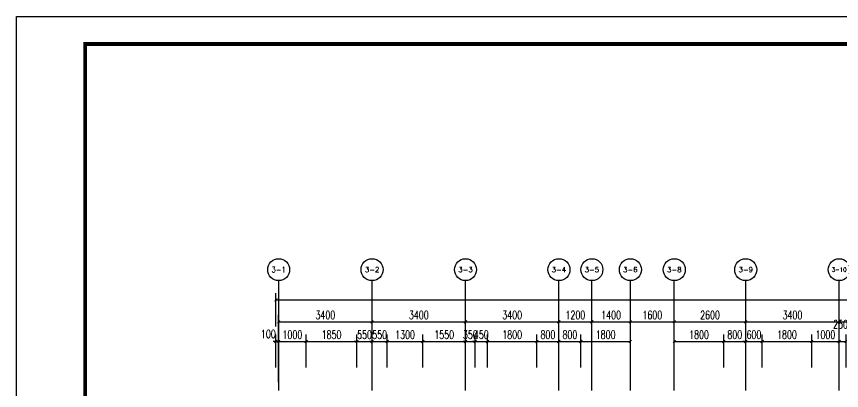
# Model space of a CAD drawing. Extents: x -59851 to 653804, y -249523 to 437614.
# Drawn here: x -53656 to -23629, y 221959 to 235577 of the extents above; entities that cross this region are included whole.
import ezdxf
from ezdxf.enums import TextEntityAlignment as Align

# ---------------------------------------------------------------- set-up
doc = ezdxf.new("R2010")
doc.units = 0
doc.header["$LTSCALE"] = 1000
doc.header["$MEASUREMENT"] = 0
for name, color, linetype in [('A-第三道尺寸线', 105, 'Continuous'), ('AXIS', 3, 'Continuous'), ('AXIS_TEXT', 7, 'Continuous'), ('LABEL_FIXBOX_PM', 7, 'Continuous'), ('LABEL_TXT_PM', 1, 'Continuous')]:
    doc.layers.add(name, color=color, linetype=linetype)
doc.styles.add('_TCH_AXIS', font='COMPLEX', dxfattribs={"bigfont": 'GBCBIG'})
doc.styles.add('_TCH_DIM_T3', font='SIMPLEX.shx', dxfattribs={"width": 0.705882, "bigfont": 'GBCBIG.shx'})
doc.styles.add('COMPLEX', font='COMPLEX')
doc.styles.add('LABEL_TXT_PM', font='pm_njadri_romans1.shx', dxfattribs={"width": 0.7, "bigfont": 'pm_njadri_hztxt.shx'})
doc.dimstyles.new('_TCH_ARCH&&100', dxfattribs={"dimtxt": 297.5, "dimasz": 100, "dimexe": 250, "dimexo": 300, "dimgap": 100, "dimtad": 1, "dimdec": 0, "dimzin": 0, "dimdsep": 46, "dimtxsty": '_TCH_DIM_T3', "dimblk": 'ARCHTICK', "dimcen": 0.09, "dimclrt": 7, "dimazin": 2, "dimtfac": 1, "dimtdec": 0, "dimtix": 1, "dimtmove": 2, "dimatfit": 3, "dimfxl": 0, "dimtolj": 1, "dimtzin": 0, "dimarcsym": 0})

# ---------------------------------------------------------------- blocks, each defined once
blk = doc.blocks.new('PMSheet_A1_20150113_5-3892016032414355901')
at = {"layer": 'LABEL_FIXBOX_PM'}
blk.add_lwpolyline([(0, 594), (841, 594), (841, 0), (0, 0)], close=True, dxfattribs=at)
at = {"layer": 'LABEL_FIXBOX_PM', "const_width": 1.4}
blk.add_lwpolyline([(831, 584), (25, 584), (25, 10), (831, 10)], close=True, dxfattribs=at)
at = {"layer": 'LABEL_TXT_PM', "style": 'LABEL_TXT_PM'}
for tag, height, width, p in [('修改图应说明理由', 4.5, 0.7, (788.35, 468.8)), ('出图章签名', 4.5, 0.7, (759.46, 338.09)), ('建设单位_U01', 4.5, 0.7, (800.9, 212.14)), ('建设单位', 4.5, 0.7, (800.9, 210.2)), ('建设单位_D01', 4.5, 0.7, (800.9, 207.4)), ('项目名称_U01', 4.5, 0.7, (800.9, 200.42)), ('项目名称', 4.5, 0.7, (800.9, 198.19)), ('项目名称_D01', 4.5, 0.7, (800.9, 195.3)), ('设计编号', 4.5, 0.6, (780.76, 187.9)), ('分项号', 4.5, 0.6, (820.26, 188)), ('项目经理签名', 4.5, 0.7, (810.18, 172.26)), ('项目经理', 4.5, 0.7, (780.26, 172)), ('审定', 4.5, 0.7, (780.26, 163.9)), ('审定签名', 4.5, 0.7, (810.18, 164.16)), ('审核', 4.5, 0.7, (780.26, 156)), ('审核签名', 4.5, 0.7, (810.18, 156.26)), ('项目负责签名', 4.5, 0.7, (810.18, 148.26)), ('项目负责', 4.5, 0.7, (780.26, 148)), ('专业负责', 4.5, 0.7, (780.26, 140)), ('专业负责签名', 4.5, 0.7, (810.18, 140.26)), ('校对', 4.5, 0.7, (780.26, 131.9)), ('校对签名', 4.5, 0.7, (810.18, 132.16)), ('设计签名', 4.5, 0.7, (810.18, 124.26)), ('设计', 4.5, 0.7, (780.26, 124)), ('绘制', 4.5, 0.7, (780.26, 115.9)), ('绘制签名', 4.5, 0.7, (810.18, 116.16)), ('方案_01', 4.5, 0.7, (780.26, 95.9)), ('方案_01签名', 4.5, 0.7, (810.18, 96.16)), ('方案_02签名', 4.5, 0.7, (810.18, 88.16)), ('方案_02', 4.5, 0.7, (780.26, 87.9)), ('方案_03', 4.5, 0.7, (780.29, 79.9)), ('方案_03签名', 4.5, 0.7, (810.2, 80.16)), ('方案_04', 4.5, 0.7, (780.26, 71.9)), ('方案_04签名', 4.5, 0.7, (810.18, 72.16)), ('图名_U02', 4.5, 0.7, (790.5, 60.2)), ('图名_U01', 4.5, 0.7, (790.5, 54.2)), ('图名', 4.5, 0.7, (790.5, 47.96)), ('图名_D01', 4.5, 0.7, (790.5, 42.4)), ('图名_D02', 4.5, 0.7, (790.5, 37)), ('图号', 3.5, 0.7, (760.97, 20.95)), ('图档号', 3.5, 0.7, (781.1, 20.95)), ('日期', 3.5, 0.7, (801.07, 20.95)), ('版本号', 3.5, 0.7, (820.27, 20.95))]:
    blk.add_attdef(tag, text='', height=height, dxfattribs=dict(at, width=width)).set_placement(p, align=Align.CENTER)
blk = doc.blocks.new('_ArchTick')
at = {"color": 0, "linetype": 'ByBlock', "const_width": 0.4}
blk.add_lwpolyline([(-0.5, -0.5), (0.5, 0.5)], dxfattribs=at)
blk = doc.blocks.new('*D3315')
at = {"layer": 'AXIS', "color": 0, "lineweight": -2, "transparency": 16777216}
for p, q in [((-44114, 222259), (-44114, 224709)), ((-40714, 222259), (-40714, 224709)), ((-44114, 224459), (-40714, 224459))]:
    blk.add_line(p, q, dxfattribs=at)
at = {"layer": 'Defpoints', "color": 0, "transparency": 16777216}
for p in [(-40714, 224459), (-44114, 221959), (-40714, 221959)]:
    blk.add_point(p, dxfattribs=at)
at = {"layer": 'AXIS', "color": 0, "lineweight": -2, "transparency": 16777216, "xscale": 100, "yscale": 100, "zscale": 100, "rotation": 180}
blk.add_blockref('_ArchTick', (-44114, 224459), dxfattribs=at)
at = {"layer": 'AXIS', "color": 0, "lineweight": -2, "transparency": 16777216, "xscale": 100, "yscale": 100, "zscale": 100}
blk.add_blockref('_ArchTick', (-40714, 224459), dxfattribs=at)
at = {"layer": 'AXIS', "color": 7, "transparency": 16777216, "insert": (-42414, 224708), "char_height": 297.5, "attachment_point": 5, "style": '_TCH_DIM_T3'}
blk.add_mtext('\\A1;3400', dxfattribs=at)
blk = doc.blocks.new('*D3316')
at = {"layer": 'AXIS', "color": 0, "lineweight": -2, "transparency": 16777216}
for p, q in [((-40714, 222259), (-40714, 224709)), ((-37314, 222259), (-37314, 224709)), ((-40714, 224459), (-37314, 224459))]:
    blk.add_line(p, q, dxfattribs=at)
at = {"layer": 'Defpoints', "color": 0, "transparency": 16777216}
for p in [(-37314, 224459), (-40714, 221959), (-37314, 221959)]:
    blk.add_point(p, dxfattribs=at)
at = {"layer": 'AXIS', "color": 0, "lineweight": -2, "transparency": 16777216, "xscale": 100, "yscale": 100, "zscale": 100, "rotation": 180}
blk.add_blockref('_ArchTick', (-40714, 224459), dxfattribs=at)
at = {"layer": 'AXIS', "color": 0, "lineweight": -2, "transparency": 16777216, "xscale": 100, "yscale": 100, "zscale": 100}
blk.add_blockref('_ArchTick', (-37314, 224459), dxfattribs=at)
at = {"layer": 'AXIS', "color": 7, "transparency": 16777216, "insert": (-39014, 224708), "char_height": 297.5, "attachment_point": 5, "style": '_TCH_DIM_T3'}
blk.add_mtext('\\A1;3400', dxfattribs=at)
blk = doc.blocks.new('*D3317')
at = {"layer": 'AXIS', "color": 0, "lineweight": -2, "transparency": 16777216}
for p, q in [((-37314, 222259), (-37314, 224709)), ((-33914, 222259), (-33914, 224709)), ((-37314, 224459), (-33914, 224459))]:
    blk.add_line(p, q, dxfattribs=at)
at = {"layer": 'Defpoints', "color": 0, "transparency": 16777216}
for p in [(-33914, 224459), (-37314, 221959), (-33914, 221959)]:
    blk.add_point(p, dxfattribs=at)
at = {"layer": 'AXIS', "color": 0, "lineweight": -2, "transparency": 16777216, "xscale": 100, "yscale": 100, "zscale": 100, "rotation": 180}
blk.add_blockref('_ArchTick', (-37314, 224459), dxfattribs=at)
at = {"layer": 'AXIS', "color": 0, "lineweight": -2, "transparency": 16777216, "xscale": 100, "yscale": 100, "zscale": 100}
blk.add_blockref('_ArchTick', (-33914, 224459), dxfattribs=at)
at = {"layer": 'AXIS', "color": 7, "transparency": 16777216, "insert": (-35614, 224708), "char_height": 297.5, "attachment_point": 5, "style": '_TCH_DIM_T3'}
blk.add_mtext('\\A1;3400', dxfattribs=at)
blk = doc.blocks.new('*D3318')
at = {"layer": 'AXIS', "color": 0, "lineweight": -2, "transparency": 16777216}
for p, q in [((-33914, 222259), (-33914, 224709)), ((-32714, 222259), (-32714, 224709)), ((-33914, 224459), (-32714, 224459))]:
    blk.add_line(p, q, dxfattribs=at)
at = {"layer": 'Defpoints', "color": 0, "transparency": 16777216}
for p in [(-32714, 224459), (-33914, 221959), (-32714, 221959)]:
    blk.add_point(p, dxfattribs=at)
at = {"layer": 'AXIS', "color": 0, "lineweight": -2, "transparency": 16777216, "xscale": 100, "yscale": 100, "zscale": 100, "rotation": 180}
blk.add_blockref('_ArchTick', (-33914, 224459), dxfattribs=at)
at = {"layer": 'AXIS', "color": 0, "lineweight": -2, "transparency": 16777216, "xscale": 100, "yscale": 100, "zscale": 100}
blk.add_blockref('_ArchTick', (-32714, 224459), dxfattribs=at)
at = {"layer": 'AXIS', "color": 7, "transparency": 16777216, "insert": (-33314, 224708), "char_height": 297.5, "attachment_point": 5, "style": '_TCH_DIM_T3'}
blk.add_mtext('\\A1;1200', dxfattribs=at)
blk = doc.blocks.new('*D3319')
at = {"layer": 'AXIS', "color": 0, "lineweight": -2, "transparency": 16777216}
for p, q in [((-32714, 222259), (-32714, 224709)), ((-31314, 222259), (-31314, 224709)), ((-32714, 224459), (-31314, 224459))]:
    blk.add_line(p, q, dxfattribs=at)
at = {"layer": 'Defpoints', "color": 0, "transparency": 16777216}
for p in [(-31314, 224459), (-32714, 221959), (-31314, 221959)]:
    blk.add_point(p, dxfattribs=at)
at = {"layer": 'AXIS', "color": 0, "lineweight": -2, "transparency": 16777216, "xscale": 100, "yscale": 100, "zscale": 100, "rotation": 180}
blk.add_blockref('_ArchTick', (-32714, 224459), dxfattribs=at)
at = {"layer": 'AXIS', "color": 0, "lineweight": -2, "transparency": 16777216, "xscale": 100, "yscale": 100, "zscale": 100}
blk.add_blockref('_ArchTick', (-31314, 224459), dxfattribs=at)
at = {"layer": 'AXIS', "color": 7, "transparency": 16777216, "insert": (-32014, 224708), "char_height": 297.5, "attachment_point": 5, "style": '_TCH_DIM_T3'}
blk.add_mtext('\\A1;1400', dxfattribs=at)
blk = doc.blocks.new('*D3320')
at = {"layer": 'AXIS', "color": 0, "lineweight": -2, "transparency": 16777216}
for p, q in [((-31314, 222259), (-31314, 224709)), ((-29714, 222259), (-29714, 224709)), ((-31314, 224459), (-29714, 224459))]:
    blk.add_line(p, q, dxfattribs=at)
at = {"layer": 'Defpoints', "color": 0, "transparency": 16777216}
for p in [(-29714, 224459), (-31314, 221959), (-29714, 221959)]:
    blk.add_point(p, dxfattribs=at)
at = {"layer": 'AXIS', "color": 0, "lineweight": -2, "transparency": 16777216, "xscale": 100, "yscale": 100, "zscale": 100, "rotation": 180}
blk.add_blockref('_ArchTick', (-31314, 224459), dxfattribs=at)
at = {"layer": 'AXIS', "color": 0, "lineweight": -2, "transparency": 16777216, "xscale": 100, "yscale": 100, "zscale": 100}
blk.add_blockref('_ArchTick', (-29714, 224459), dxfattribs=at)
at = {"layer": 'AXIS', "color": 7, "transparency": 16777216, "insert": (-30514, 224708), "char_height": 297.5, "attachment_point": 5, "style": '_TCH_DIM_T3'}
blk.add_mtext('\\A1;1600', dxfattribs=at)
blk = doc.blocks.new('*D3321')
at = {"layer": 'AXIS', "color": 0, "lineweight": -2, "transparency": 16777216}
for p, q in [((-29714, 222259), (-29714, 224709)), ((-27114, 222259), (-27114, 224709)), ((-29714, 224459), (-27114, 224459))]:
    blk.add_line(p, q, dxfattribs=at)
at = {"layer": 'Defpoints', "color": 0, "transparency": 16777216}
for p in [(-27114, 224459), (-29714, 221959), (-27114, 221959)]:
    blk.add_point(p, dxfattribs=at)
at = {"layer": 'AXIS', "color": 0, "lineweight": -2, "transparency": 16777216, "xscale": 100, "yscale": 100, "zscale": 100, "rotation": 180}
blk.add_blockref('_ArchTick', (-29714, 224459), dxfattribs=at)
at = {"layer": 'AXIS', "color": 0, "lineweight": -2, "transparency": 16777216, "xscale": 100, "yscale": 100, "zscale": 100}
blk.add_blockref('_ArchTick', (-27114, 224459), dxfattribs=at)
at = {"layer": 'AXIS', "color": 7, "transparency": 16777216, "insert": (-28414, 224708), "char_height": 297.5, "attachment_point": 5, "style": '_TCH_DIM_T3'}
blk.add_mtext('\\A1;2600', dxfattribs=at)
blk = doc.blocks.new('*D3322')
at = {"layer": 'AXIS', "color": 0, "lineweight": -2, "transparency": 16777216}
for p, q in [((-27114, 222259), (-27114, 224709)), ((-23714, 222259), (-23714, 224709)), ((-27114, 224459), (-23714, 224459))]:
    blk.add_line(p, q, dxfattribs=at)
at = {"layer": 'Defpoints', "color": 0, "transparency": 16777216}
for p in [(-23714, 224459), (-27114, 221959), (-23714, 221959)]:
    blk.add_point(p, dxfattribs=at)
at = {"layer": 'AXIS', "color": 0, "lineweight": -2, "transparency": 16777216, "xscale": 100, "yscale": 100, "zscale": 100, "rotation": 180}
blk.add_blockref('_ArchTick', (-27114, 224459), dxfattribs=at)
at = {"layer": 'AXIS', "color": 0, "lineweight": -2, "transparency": 16777216, "xscale": 100, "yscale": 100, "zscale": 100}
blk.add_blockref('_ArchTick', (-23714, 224459), dxfattribs=at)
at = {"layer": 'AXIS', "color": 7, "transparency": 16777216, "insert": (-25414, 224708), "char_height": 297.5, "attachment_point": 5, "style": '_TCH_DIM_T3'}
blk.add_mtext('\\A1;3400', dxfattribs=at)
blk = doc.blocks.new('*D3323')
at = {"layer": 'AXIS', "color": 0, "lineweight": -2, "transparency": 16777216}
for p, q in [((-23714, 222259), (-23714, 224709)), ((-22014, 222259), (-22014, 224709)), ((-23714, 224459), (-22014, 224459))]:
    blk.add_line(p, q, dxfattribs=at)
at = {"layer": 'Defpoints', "color": 0, "transparency": 16777216}
for p in [(-22014, 224459), (-23714, 221959), (-22014, 221959)]:
    blk.add_point(p, dxfattribs=at)
at = {"layer": 'AXIS', "color": 0, "lineweight": -2, "transparency": 16777216, "xscale": 100, "yscale": 100, "zscale": 100, "rotation": 180}
blk.add_blockref('_ArchTick', (-23714, 224459), dxfattribs=at)
at = {"layer": 'AXIS', "color": 0, "lineweight": -2, "transparency": 16777216, "xscale": 100, "yscale": 100, "zscale": 100}
blk.add_blockref('_ArchTick', (-22014, 224459), dxfattribs=at)
at = {"layer": 'AXIS', "color": 7, "transparency": 16777216, "insert": (-22864, 224708), "char_height": 297.5, "attachment_point": 5, "style": '_TCH_DIM_T3'}
blk.add_mtext('\\A1;1700', dxfattribs=at)
blk = doc.blocks.new('*D3336')
at = {"layer": 'AXIS', "color": 0, "lineweight": -2, "transparency": 16777216}
for p, q in [((-44214, 224293), (-44214, 225509)), ((14486, 224293), (14486, 225509)), ((-44214, 225259), (14486, 225259))]:
    blk.add_line(p, q, dxfattribs=at)
at = {"layer": 'Defpoints', "color": 0, "transparency": 16777216}
for p in [(14486, 225259), (-44214, 223993), (14486, 223993)]:
    blk.add_point(p, dxfattribs=at)
at = {"layer": 'AXIS', "color": 0, "lineweight": -2, "transparency": 16777216, "xscale": 100, "yscale": 100, "zscale": 100, "rotation": 180}
blk.add_blockref('_ArchTick', (-44214, 225259), dxfattribs=at)
at = {"layer": 'AXIS', "color": 0, "lineweight": -2, "transparency": 16777216, "xscale": 100, "yscale": 100, "zscale": 100}
blk.add_blockref('_ArchTick', (14486, 225259), dxfattribs=at)
at = {"layer": 'AXIS', "color": 7, "transparency": 16777216, "insert": (-14864, 225508), "char_height": 297.5, "attachment_point": 5, "style": '_TCH_DIM_T3'}
blk.add_mtext('\\A1;58700', dxfattribs=at)
blk = doc.blocks.new('_AXISO')
blk.add_circle((0, 0), 0.5)
at = {"layer": 'AXIS_TEXT', "style": 'COMPLEX', "width": 1.041667}
blk.add_attdef('A', text='', height=0.56, dxfattribs=at).set_placement((-0.25, -0.28), (0.25, -0.28), align=Align.FIT)
blk = doc.blocks.new('*D3411')
at = {"layer": 'A-第三道尺寸线', "color": 0, "lineweight": -2, "transparency": 16777216}
for p, q in [((-44214, 223743), (-44314, 223743)), ((-44214, 222794), (-44214, 223993)), ((-44214, 223743), (-44114, 223743)), ((-44114, 222794), (-44114, 223993)), ((-44114, 223743), (-44014, 223743))]:
    blk.add_line(p, q, dxfattribs=at)
at = {"layer": 'Defpoints', "color": 0, "transparency": 16777216}
for p in [(-44114, 223743), (-44214, 222494), (-44114, 222494)]:
    blk.add_point(p, dxfattribs=at)
at = {"layer": 'A-第三道尺寸线', "color": 0, "lineweight": -2, "transparency": 16777216, "xscale": 100, "yscale": 100, "zscale": 100}
blk.add_blockref('_ArchTick', (-44214, 223743), dxfattribs=at)
at = {"layer": 'A-第三道尺寸线', "color": 0, "lineweight": -2, "transparency": 16777216, "xscale": 100, "yscale": 100, "zscale": 100, "rotation": 180}
blk.add_blockref('_ArchTick', (-44114, 223743), dxfattribs=at)
at = {"layer": 'A-第三道尺寸线', "color": 7, "transparency": 16777216, "insert": (-44489, 224018), "char_height": 297.5, "attachment_point": 5, "style": '_TCH_DIM_T3'}
blk.add_mtext('\\A1;100', dxfattribs=at)
blk = doc.blocks.new('*D3412')
at = {"layer": 'A-第三道尺寸线', "color": 0, "lineweight": -2, "transparency": 16777216}
for p, q in [((-44114, 222794), (-44114, 223993)), ((-44114, 223743), (-43114, 223743)), ((-43114, 222794), (-43114, 223993))]:
    blk.add_line(p, q, dxfattribs=at)
at = {"layer": 'Defpoints', "color": 0, "transparency": 16777216}
for p in [(-43114, 223743), (-44114, 222494), (-43114, 222494)]:
    blk.add_point(p, dxfattribs=at)
at = {"layer": 'A-第三道尺寸线', "color": 0, "lineweight": -2, "transparency": 16777216, "xscale": 100, "yscale": 100, "zscale": 100, "rotation": 180}
blk.add_blockref('_ArchTick', (-44114, 223743), dxfattribs=at)
at = {"layer": 'A-第三道尺寸线', "color": 0, "lineweight": -2, "transparency": 16777216, "xscale": 100, "yscale": 100, "zscale": 100}
blk.add_blockref('_ArchTick', (-43114, 223743), dxfattribs=at)
at = {"layer": 'A-第三道尺寸线', "color": 7, "transparency": 16777216, "insert": (-43614, 223992), "char_height": 297.5, "attachment_point": 5, "style": '_TCH_DIM_T3'}
blk.add_mtext('\\A1;1000', dxfattribs=at)
blk = doc.blocks.new('*D3413')
at = {"layer": 'A-第三道尺寸线', "color": 0, "lineweight": -2, "transparency": 16777216}
for p, q in [((-43114, 222794), (-43114, 223993)), ((-43114, 223743), (-41264, 223743)), ((-41264, 222794), (-41264, 223993))]:
    blk.add_line(p, q, dxfattribs=at)
at = {"layer": 'Defpoints', "color": 0, "transparency": 16777216}
for p in [(-41264, 223743), (-43114, 222494), (-41264, 222494)]:
    blk.add_point(p, dxfattribs=at)
at = {"layer": 'A-第三道尺寸线', "color": 0, "lineweight": -2, "transparency": 16777216, "xscale": 100, "yscale": 100, "zscale": 100, "rotation": 180}
blk.add_blockref('_ArchTick', (-43114, 223743), dxfattribs=at)
at = {"layer": 'A-第三道尺寸线', "color": 0, "lineweight": -2, "transparency": 16777216, "xscale": 100, "yscale": 100, "zscale": 100}
blk.add_blockref('_ArchTick', (-41264, 223743), dxfattribs=at)
at = {"layer": 'A-第三道尺寸线', "color": 7, "transparency": 16777216, "insert": (-42189, 223992), "char_height": 297.5, "attachment_point": 5, "style": '_TCH_DIM_T3'}
blk.add_mtext('\\A1;1850', dxfattribs=at)
blk = doc.blocks.new('*D3414')
at = {"layer": 'A-第三道尺寸线', "color": 0, "lineweight": -2, "transparency": 16777216}
for p, q in [((-41264, 223743), (-41364, 223743)), ((-41264, 222794), (-41264, 223993)), ((-41264, 223743), (-40714, 223743)), ((-40714, 222794), (-40714, 223993)), ((-40714, 223743), (-40614, 223743))]:
    blk.add_line(p, q, dxfattribs=at)
at = {"layer": 'Defpoints', "color": 0, "transparency": 16777216}
for p in [(-40714, 223743), (-41264, 222494), (-40714, 222494)]:
    blk.add_point(p, dxfattribs=at)
at = {"layer": 'A-第三道尺寸线', "color": 0, "lineweight": -2, "transparency": 16777216, "xscale": 100, "yscale": 100, "zscale": 100}
blk.add_blockref('_ArchTick', (-41264, 223743), dxfattribs=at)
at = {"layer": 'A-第三道尺寸线', "color": 0, "lineweight": -2, "transparency": 16777216, "xscale": 100, "yscale": 100, "zscale": 100, "rotation": 180}
blk.add_blockref('_ArchTick', (-40714, 223743), dxfattribs=at)
at = {"layer": 'A-第三道尺寸线', "color": 7, "transparency": 16777216, "insert": (-40989, 223992), "char_height": 297.5, "attachment_point": 5, "style": '_TCH_DIM_T3'}
blk.add_mtext('\\A1;550', dxfattribs=at)
blk = doc.blocks.new('*D3415')
at = {"layer": 'A-第三道尺寸线', "color": 0, "lineweight": -2, "transparency": 16777216}
for p, q in [((-40714, 223743), (-40814, 223743)), ((-40714, 222794), (-40714, 223993)), ((-40714, 223743), (-40164, 223743)), ((-40164, 222794), (-40164, 223993)), ((-40164, 223743), (-40064, 223743))]:
    blk.add_line(p, q, dxfattribs=at)
at = {"layer": 'Defpoints', "color": 0, "transparency": 16777216}
for p in [(-40164, 223743), (-40714, 222494), (-40164, 222494)]:
    blk.add_point(p, dxfattribs=at)
at = {"layer": 'A-第三道尺寸线', "color": 0, "lineweight": -2, "transparency": 16777216, "xscale": 100, "yscale": 100, "zscale": 100}
blk.add_blockref('_ArchTick', (-40714, 223743), dxfattribs=at)
at = {"layer": 'A-第三道尺寸线', "color": 0, "lineweight": -2, "transparency": 16777216, "xscale": 100, "yscale": 100, "zscale": 100, "rotation": 180}
blk.add_blockref('_ArchTick', (-40164, 223743), dxfattribs=at)
at = {"layer": 'A-第三道尺寸线', "color": 7, "transparency": 16777216, "insert": (-40439, 223992), "char_height": 297.5, "attachment_point": 5, "style": '_TCH_DIM_T3'}
blk.add_mtext('\\A1;550', dxfattribs=at)
blk = doc.blocks.new('*D3416')
at = {"layer": 'A-第三道尺寸线', "color": 0, "lineweight": -2, "transparency": 16777216}
for p, q in [((-40164, 222794), (-40164, 223993)), ((-40164, 223743), (-38864, 223743)), ((-38864, 222794), (-38864, 223993))]:
    blk.add_line(p, q, dxfattribs=at)
at = {"layer": 'Defpoints', "color": 0, "transparency": 16777216}
for p in [(-38864, 223743), (-40164, 222494), (-38864, 222494)]:
    blk.add_point(p, dxfattribs=at)
at = {"layer": 'A-第三道尺寸线', "color": 0, "lineweight": -2, "transparency": 16777216, "xscale": 100, "yscale": 100, "zscale": 100, "rotation": 180}
blk.add_blockref('_ArchTick', (-40164, 223743), dxfattribs=at)
at = {"layer": 'A-第三道尺寸线', "color": 0, "lineweight": -2, "transparency": 16777216, "xscale": 100, "yscale": 100, "zscale": 100}
blk.add_blockref('_ArchTick', (-38864, 223743), dxfattribs=at)
at = {"layer": 'A-第三道尺寸线', "color": 7, "transparency": 16777216, "insert": (-39514, 223992), "char_height": 297.5, "attachment_point": 5, "style": '_TCH_DIM_T3'}
blk.add_mtext('\\A1;1300', dxfattribs=at)
blk = doc.blocks.new('*D3417')
at = {"layer": 'A-第三道尺寸线', "color": 0, "lineweight": -2, "transparency": 16777216}
for p, q in [((-38864, 222794), (-38864, 223993)), ((-38864, 223743), (-37314, 223743)), ((-37314, 222794), (-37314, 223993))]:
    blk.add_line(p, q, dxfattribs=at)
at = {"layer": 'Defpoints', "color": 0, "transparency": 16777216}
for p in [(-37314, 223743), (-38864, 222494), (-37314, 222494)]:
    blk.add_point(p, dxfattribs=at)
at = {"layer": 'A-第三道尺寸线', "color": 0, "lineweight": -2, "transparency": 16777216, "xscale": 100, "yscale": 100, "zscale": 100, "rotation": 180}
blk.add_blockref('_ArchTick', (-38864, 223743), dxfattribs=at)
at = {"layer": 'A-第三道尺寸线', "color": 0, "lineweight": -2, "transparency": 16777216, "xscale": 100, "yscale": 100, "zscale": 100}
blk.add_blockref('_ArchTick', (-37314, 223743), dxfattribs=at)
at = {"layer": 'A-第三道尺寸线', "color": 7, "transparency": 16777216, "insert": (-38089, 223992), "char_height": 297.5, "attachment_point": 5, "style": '_TCH_DIM_T3'}
blk.add_mtext('\\A1;1550', dxfattribs=at)
blk = doc.blocks.new('*D3418')
at = {"layer": 'A-第三道尺寸线', "color": 0, "lineweight": -2, "transparency": 16777216}
for p, q in [((-37314, 223743), (-37414, 223743)), ((-37314, 222794), (-37314, 223993)), ((-37314, 223743), (-36964, 223743)), ((-36964, 222794), (-36964, 223993)), ((-36964, 223743), (-36864, 223743))]:
    blk.add_line(p, q, dxfattribs=at)
at = {"layer": 'Defpoints', "color": 0, "transparency": 16777216}
for p in [(-36964, 223743), (-37314, 222494), (-36964, 222494)]:
    blk.add_point(p, dxfattribs=at)
at = {"layer": 'A-第三道尺寸线', "color": 0, "lineweight": -2, "transparency": 16777216, "xscale": 100, "yscale": 100, "zscale": 100}
blk.add_blockref('_ArchTick', (-37314, 223743), dxfattribs=at)
at = {"layer": 'A-第三道尺寸线', "color": 0, "lineweight": -2, "transparency": 16777216, "xscale": 100, "yscale": 100, "zscale": 100, "rotation": 180}
blk.add_blockref('_ArchTick', (-36964, 223743), dxfattribs=at)
at = {"layer": 'A-第三道尺寸线', "color": 7, "transparency": 16777216, "insert": (-37139, 223992), "char_height": 297.5, "attachment_point": 5, "style": '_TCH_DIM_T3'}
blk.add_mtext('\\A1;350', dxfattribs=at)
blk = doc.blocks.new('*D3419')
at = {"layer": 'A-第三道尺寸线', "color": 0, "lineweight": -2, "transparency": 16777216}
for p, q in [((-36964, 223743), (-37064, 223743)), ((-36964, 222794), (-36964, 223993)), ((-36964, 223743), (-36514, 223743)), ((-36514, 222794), (-36514, 223993)), ((-36514, 223743), (-36414, 223743))]:
    blk.add_line(p, q, dxfattribs=at)
at = {"layer": 'Defpoints', "color": 0, "transparency": 16777216}
for p in [(-36514, 223743), (-36964, 222494), (-36514, 222494)]:
    blk.add_point(p, dxfattribs=at)
at = {"layer": 'A-第三道尺寸线', "color": 0, "lineweight": -2, "transparency": 16777216, "xscale": 100, "yscale": 100, "zscale": 100}
blk.add_blockref('_ArchTick', (-36964, 223743), dxfattribs=at)
at = {"layer": 'A-第三道尺寸线', "color": 0, "lineweight": -2, "transparency": 16777216, "xscale": 100, "yscale": 100, "zscale": 100, "rotation": 180}
blk.add_blockref('_ArchTick', (-36514, 223743), dxfattribs=at)
at = {"layer": 'A-第三道尺寸线', "color": 7, "transparency": 16777216, "insert": (-36739, 223992), "char_height": 297.5, "attachment_point": 5, "style": '_TCH_DIM_T3'}
blk.add_mtext('\\A1;450', dxfattribs=at)
blk = doc.blocks.new('*D3420')
at = {"layer": 'A-第三道尺寸线', "color": 0, "lineweight": -2, "transparency": 16777216}
for p, q in [((-36514, 222794), (-36514, 223993)), ((-36514, 223743), (-34714, 223743)), ((-34714, 222794), (-34714, 223993))]:
    blk.add_line(p, q, dxfattribs=at)
at = {"layer": 'Defpoints', "color": 0, "transparency": 16777216}
for p in [(-34714, 223743), (-36514, 222494), (-34714, 222494)]:
    blk.add_point(p, dxfattribs=at)
at = {"layer": 'A-第三道尺寸线', "color": 0, "lineweight": -2, "transparency": 16777216, "xscale": 100, "yscale": 100, "zscale": 100, "rotation": 180}
blk.add_blockref('_ArchTick', (-36514, 223743), dxfattribs=at)
at = {"layer": 'A-第三道尺寸线', "color": 0, "lineweight": -2, "transparency": 16777216, "xscale": 100, "yscale": 100, "zscale": 100}
blk.add_blockref('_ArchTick', (-34714, 223743), dxfattribs=at)
at = {"layer": 'A-第三道尺寸线', "color": 7, "transparency": 16777216, "insert": (-35614, 223992), "char_height": 297.5, "attachment_point": 5, "style": '_TCH_DIM_T3'}
blk.add_mtext('\\A1;1800', dxfattribs=at)
blk = doc.blocks.new('*D3421')
at = {"layer": 'A-第三道尺寸线', "color": 0, "lineweight": -2, "transparency": 16777216}
for p, q in [((-34714, 222794), (-34714, 223993)), ((-34714, 223743), (-33914, 223743)), ((-33914, 222794), (-33914, 223993))]:
    blk.add_line(p, q, dxfattribs=at)
at = {"layer": 'Defpoints', "color": 0, "transparency": 16777216}
for p in [(-33914, 223743), (-34714, 222494), (-33914, 222494)]:
    blk.add_point(p, dxfattribs=at)
at = {"layer": 'A-第三道尺寸线', "color": 0, "lineweight": -2, "transparency": 16777216, "xscale": 100, "yscale": 100, "zscale": 100, "rotation": 180}
blk.add_blockref('_ArchTick', (-34714, 223743), dxfattribs=at)
at = {"layer": 'A-第三道尺寸线', "color": 0, "lineweight": -2, "transparency": 16777216, "xscale": 100, "yscale": 100, "zscale": 100}
blk.add_blockref('_ArchTick', (-33914, 223743), dxfattribs=at)
at = {"layer": 'A-第三道尺寸线', "color": 7, "transparency": 16777216, "insert": (-34314, 223992), "char_height": 297.5, "attachment_point": 5, "style": '_TCH_DIM_T3'}
blk.add_mtext('\\A1;800', dxfattribs=at)
blk = doc.blocks.new('*D3422')
at = {"layer": 'A-第三道尺寸线', "color": 0, "lineweight": -2, "transparency": 16777216}
for p, q in [((-33914, 222794), (-33914, 223993)), ((-33914, 223743), (-33114, 223743)), ((-33114, 222794), (-33114, 223993))]:
    blk.add_line(p, q, dxfattribs=at)
at = {"layer": 'Defpoints', "color": 0, "transparency": 16777216}
for p in [(-33114, 223743), (-33914, 222494), (-33114, 222494)]:
    blk.add_point(p, dxfattribs=at)
at = {"layer": 'A-第三道尺寸线', "color": 0, "lineweight": -2, "transparency": 16777216, "xscale": 100, "yscale": 100, "zscale": 100, "rotation": 180}
blk.add_blockref('_ArchTick', (-33914, 223743), dxfattribs=at)
at = {"layer": 'A-第三道尺寸线', "color": 0, "lineweight": -2, "transparency": 16777216, "xscale": 100, "yscale": 100, "zscale": 100}
blk.add_blockref('_ArchTick', (-33114, 223743), dxfattribs=at)
at = {"layer": 'A-第三道尺寸线', "color": 7, "transparency": 16777216, "insert": (-33514, 223992), "char_height": 297.5, "attachment_point": 5, "style": '_TCH_DIM_T3'}
blk.add_mtext('\\A1;800', dxfattribs=at)
blk = doc.blocks.new('*D3423')
at = {"layer": 'A-第三道尺寸线', "color": 0, "lineweight": -2, "transparency": 16777216}
for p, q in [((-33114, 222794), (-33114, 223993)), ((-33114, 223743), (-31314, 223743)), ((-31314, 222794), (-31314, 223993))]:
    blk.add_line(p, q, dxfattribs=at)
at = {"layer": 'Defpoints', "color": 0, "transparency": 16777216}
for p in [(-31314, 223743), (-33114, 222494), (-31314, 222494)]:
    blk.add_point(p, dxfattribs=at)
at = {"layer": 'A-第三道尺寸线', "color": 0, "lineweight": -2, "transparency": 16777216, "xscale": 100, "yscale": 100, "zscale": 100, "rotation": 180}
blk.add_blockref('_ArchTick', (-33114, 223743), dxfattribs=at)
at = {"layer": 'A-第三道尺寸线', "color": 0, "lineweight": -2, "transparency": 16777216, "xscale": 100, "yscale": 100, "zscale": 100}
blk.add_blockref('_ArchTick', (-31314, 223743), dxfattribs=at)
at = {"layer": 'A-第三道尺寸线', "color": 7, "transparency": 16777216, "insert": (-32214, 223992), "char_height": 297.5, "attachment_point": 5, "style": '_TCH_DIM_T3'}
blk.add_mtext('\\A1;1800', dxfattribs=at)
blk = doc.blocks.new('*D3424')
at = {"layer": 'A-第三道尺寸线', "color": 0, "lineweight": -2, "transparency": 16777216}
for p, q in [((-29714, 222794), (-29714, 223993)), ((-29714, 223743), (-27914, 223743)), ((-27914, 222794), (-27914, 223993))]:
    blk.add_line(p, q, dxfattribs=at)
at = {"layer": 'Defpoints', "color": 0, "transparency": 16777216}
for p in [(-27914, 223743), (-29714, 222494), (-27914, 222494)]:
    blk.add_point(p, dxfattribs=at)
at = {"layer": 'A-第三道尺寸线', "color": 0, "lineweight": -2, "transparency": 16777216, "xscale": 100, "yscale": 100, "zscale": 100, "rotation": 180}
blk.add_blockref('_ArchTick', (-29714, 223743), dxfattribs=at)
at = {"layer": 'A-第三道尺寸线', "color": 0, "lineweight": -2, "transparency": 16777216, "xscale": 100, "yscale": 100, "zscale": 100}
blk.add_blockref('_ArchTick', (-27914, 223743), dxfattribs=at)
at = {"layer": 'A-第三道尺寸线', "color": 7, "transparency": 16777216, "insert": (-28814, 223992), "char_height": 297.5, "attachment_point": 5, "style": '_TCH_DIM_T3'}
blk.add_mtext('\\A1;1800', dxfattribs=at)
blk = doc.blocks.new('*D3425')
at = {"layer": 'A-第三道尺寸线', "color": 0, "lineweight": -2, "transparency": 16777216}
for p, q in [((-27914, 222794), (-27914, 223993)), ((-27914, 223743), (-27114, 223743)), ((-27114, 222794), (-27114, 223993))]:
    blk.add_line(p, q, dxfattribs=at)
at = {"layer": 'Defpoints', "color": 0, "transparency": 16777216}
for p in [(-27114, 223743), (-27914, 222494), (-27114, 222494)]:
    blk.add_point(p, dxfattribs=at)
at = {"layer": 'A-第三道尺寸线', "color": 0, "lineweight": -2, "transparency": 16777216, "xscale": 100, "yscale": 100, "zscale": 100, "rotation": 180}
blk.add_blockref('_ArchTick', (-27914, 223743), dxfattribs=at)
at = {"layer": 'A-第三道尺寸线', "color": 0, "lineweight": -2, "transparency": 16777216, "xscale": 100, "yscale": 100, "zscale": 100}
blk.add_blockref('_ArchTick', (-27114, 223743), dxfattribs=at)
at = {"layer": 'A-第三道尺寸线', "color": 7, "transparency": 16777216, "insert": (-27514, 223992), "char_height": 297.5, "attachment_point": 5, "style": '_TCH_DIM_T3'}
blk.add_mtext('\\A1;800', dxfattribs=at)
blk = doc.blocks.new('*D3426')
at = {"layer": 'A-第三道尺寸线', "color": 0, "lineweight": -2, "transparency": 16777216}
for p, q in [((-27114, 223743), (-27214, 223743)), ((-27114, 222794), (-27114, 223993)), ((-27114, 223743), (-26514, 223743)), ((-26514, 222794), (-26514, 223993)), ((-26514, 223743), (-26414, 223743))]:
    blk.add_line(p, q, dxfattribs=at)
at = {"layer": 'Defpoints', "color": 0, "transparency": 16777216}
for p in [(-26514, 223743), (-27114, 222494), (-26514, 222494)]:
    blk.add_point(p, dxfattribs=at)
at = {"layer": 'A-第三道尺寸线', "color": 0, "lineweight": -2, "transparency": 16777216, "xscale": 100, "yscale": 100, "zscale": 100}
blk.add_blockref('_ArchTick', (-27114, 223743), dxfattribs=at)
at = {"layer": 'A-第三道尺寸线', "color": 0, "lineweight": -2, "transparency": 16777216, "xscale": 100, "yscale": 100, "zscale": 100, "rotation": 180}
blk.add_blockref('_ArchTick', (-26514, 223743), dxfattribs=at)
at = {"layer": 'A-第三道尺寸线', "color": 7, "transparency": 16777216, "insert": (-26814, 223992), "char_height": 297.5, "attachment_point": 5, "style": '_TCH_DIM_T3'}
blk.add_mtext('\\A1;600', dxfattribs=at)
blk = doc.blocks.new('*D3427')
at = {"layer": 'A-第三道尺寸线', "color": 0, "lineweight": -2, "transparency": 16777216}
for p, q in [((-26514, 222794), (-26514, 223993)), ((-26514, 223743), (-24714, 223743)), ((-24714, 222794), (-24714, 223993))]:
    blk.add_line(p, q, dxfattribs=at)
at = {"layer": 'Defpoints', "color": 0, "transparency": 16777216}
for p in [(-24714, 223743), (-26514, 222494), (-24714, 222494)]:
    blk.add_point(p, dxfattribs=at)
at = {"layer": 'A-第三道尺寸线', "color": 0, "lineweight": -2, "transparency": 16777216, "xscale": 100, "yscale": 100, "zscale": 100, "rotation": 180}
blk.add_blockref('_ArchTick', (-26514, 223743), dxfattribs=at)
at = {"layer": 'A-第三道尺寸线', "color": 0, "lineweight": -2, "transparency": 16777216, "xscale": 100, "yscale": 100, "zscale": 100}
blk.add_blockref('_ArchTick', (-24714, 223743), dxfattribs=at)
at = {"layer": 'A-第三道尺寸线', "color": 7, "transparency": 16777216, "insert": (-25614, 223992), "char_height": 297.5, "attachment_point": 5, "style": '_TCH_DIM_T3'}
blk.add_mtext('\\A1;1800', dxfattribs=at)
blk = doc.blocks.new('*D3428')
at = {"layer": 'A-第三道尺寸线', "color": 0, "lineweight": -2, "transparency": 16777216}
for p, q in [((-24714, 222794), (-24714, 223993)), ((-24714, 223743), (-23714, 223743)), ((-23714, 222794), (-23714, 223993))]:
    blk.add_line(p, q, dxfattribs=at)
at = {"layer": 'Defpoints', "color": 0, "transparency": 16777216}
for p in [(-23714, 223743), (-24714, 222494), (-23714, 222494)]:
    blk.add_point(p, dxfattribs=at)
at = {"layer": 'A-第三道尺寸线', "color": 0, "lineweight": -2, "transparency": 16777216, "xscale": 100, "yscale": 100, "zscale": 100, "rotation": 180}
blk.add_blockref('_ArchTick', (-24714, 223743), dxfattribs=at)
at = {"layer": 'A-第三道尺寸线', "color": 0, "lineweight": -2, "transparency": 16777216, "xscale": 100, "yscale": 100, "zscale": 100}
blk.add_blockref('_ArchTick', (-23714, 223743), dxfattribs=at)
at = {"layer": 'A-第三道尺寸线', "color": 7, "transparency": 16777216, "insert": (-24214, 223992), "char_height": 297.5, "attachment_point": 5, "style": '_TCH_DIM_T3'}
blk.add_mtext('\\A1;1000', dxfattribs=at)
blk = doc.blocks.new('*D3429')
at = {"layer": 'A-第三道尺寸线', "color": 0, "lineweight": -2, "transparency": 16777216}
for p, q in [((-23714, 222794), (-23714, 223993)), ((-23714, 223743), (-23464, 223743)), ((-23464, 222794), (-23464, 223993))]:
    blk.add_line(p, q, dxfattribs=at)
at = {"layer": 'Defpoints', "color": 0, "transparency": 16777216}
for p in [(-23464, 223743), (-23714, 222494), (-23464, 222494)]:
    blk.add_point(p, dxfattribs=at)
at = {"layer": 'A-第三道尺寸线', "color": 0, "lineweight": -2, "transparency": 16777216, "xscale": 100, "yscale": 100, "zscale": 100, "rotation": 180}
blk.add_blockref('_ArchTick', (-23714, 223743), dxfattribs=at)
at = {"layer": 'A-第三道尺寸线', "color": 0, "lineweight": -2, "transparency": 16777216, "xscale": 100, "yscale": 100, "zscale": 100}
blk.add_blockref('_ArchTick', (-23464, 223743), dxfattribs=at)
at = {"layer": 'A-第三道尺寸线', "color": 7, "transparency": 16777216, "insert": (-23664, 224368), "char_height": 297.5, "attachment_point": 5, "style": '_TCH_DIM_T3'}
blk.add_mtext('\\A1;250', dxfattribs=at)

msp = doc.modelspace()

# ---------------------------------------------------------------- linework, layer by layer
at = {"layer": 'AXIS'}
for p, q in [((-44113.7, 221959.5), (-44113.7, 225959.5)), ((-40713.7, 221959.5), (-40713.7, 225959.5)), ((-37313.7, 221959.5), (-37313.7, 225959.5)), ((-33913.7, 221959.5), (-33913.7, 225959.5)), ((-32713.7, 221959.5), (-32713.7, 225959.5)), ((-31313.7, 221959.5), (-31313.7, 225959.5)), ((-29713.7, 221959.5), (-29713.7, 225959.5)), ((-27113.7, 221959.5), (-27113.7, 225959.5)), ((-23713.7, 221959.5), (-23713.7, 225959.5))]:
    msp.add_line(p, q, dxfattribs=at)

# ---------------------------------------------------------------- block references
at = {"xscale": 100, "yscale": 100, "zscale": 100}
msp.add_blockref('PMSheet_A1_20150113_5-3892016032414355901', (-53656.1, 176177.3), dxfattribs=at)
at = {"layer": 'AXIS'}
ref = msp.add_blockref('_AXISO', (-44113.7, 226359.5), dxfattribs=dict(at, xscale=800, yscale=800, zscale=800))
ref.add_attrib('A', '3-1', dxfattribs={"layer": 'AXIS_TEXT', "height": 202.97, "style": '_TCH_AXIS'}).set_placement((-44374.7, 226258), (-43852.8, 226258), align=Align.FIT)
ref = msp.add_blockref('_AXISO', (-40713.7, 226359.5), dxfattribs=dict(at, xscale=800, yscale=800, zscale=800))
ref.add_attrib('A', '3-2', dxfattribs={"layer": 'AXIS_TEXT', "height": 187.78, "style": '_TCH_AXIS'}).set_placement((-40977.5, 226265.6), (-40449.9, 226265.6), align=Align.FIT)
ref = msp.add_blockref('_AXISO', (-37313.7, 226359.5), dxfattribs=dict(at, xscale=800, yscale=800, zscale=800))
ref.add_attrib('A', '3-3', dxfattribs={"layer": 'AXIS_TEXT', "height": 187.78, "style": '_TCH_AXIS'}).set_placement((-37577.5, 226265.6), (-37049.9, 226265.6), align=Align.FIT)
ref = msp.add_blockref('_AXISO', (-33913.7, 226359.5), dxfattribs=dict(at, xscale=800, yscale=800, zscale=800))
ref.add_attrib('A', '3-4', dxfattribs={"layer": 'AXIS_TEXT', "height": 182.29, "style": '_TCH_AXIS'}).set_placement((-34178.5, 226268.4), (-33649, 226268.4), align=Align.FIT)
ref = msp.add_blockref('_AXISO', (-32713.7, 226359.5), dxfattribs=dict(at, xscale=800, yscale=800, zscale=800))
ref.add_attrib('A', '3-5', dxfattribs={"layer": 'AXIS_TEXT', "height": 187.78, "style": '_TCH_AXIS'}).set_placement((-32977.5, 226265.6), (-32449.9, 226265.6), align=Align.FIT)
ref = msp.add_blockref('_AXISO', (-31313.7, 226359.5), dxfattribs=dict(at, xscale=800, yscale=800, zscale=800))
ref.add_attrib('A', '3-6', dxfattribs={"layer": 'AXIS_TEXT', "height": 187.78, "style": '_TCH_AXIS'}).set_placement((-31577.5, 226265.6), (-31049.9, 226265.6), align=Align.FIT)
ref = msp.add_blockref('_AXISO', (-29713.7, 226359.5), dxfattribs=dict(at, xscale=800, yscale=800, zscale=800))
ref.add_attrib('A', '3-8', dxfattribs={"layer": 'AXIS_TEXT', "height": 187.78, "style": '_TCH_AXIS'}).set_placement((-29977.5, 226265.6), (-29449.9, 226265.6), align=Align.FIT)
ref = msp.add_blockref('_AXISO', (-27113.7, 226359.5), dxfattribs=dict(at, xscale=800, yscale=800, zscale=800))
ref.add_attrib('A', '3-9', dxfattribs={"layer": 'AXIS_TEXT', "height": 187.78, "style": '_TCH_AXIS'}).set_placement((-27377.5, 226265.6), (-26849.9, 226265.6), align=Align.FIT)
ref = msp.add_blockref('_AXISO', (-23713.7, 226359.5), dxfattribs=dict(at, xscale=800, yscale=800, zscale=800))
ref.add_attrib('A', '3-10', dxfattribs={"layer": 'AXIS_TEXT', "height": 152.88, "style": '_TCH_AXIS'}).set_placement((-23983.1, 226283.1), (-23444.4, 226283.1), align=Align.FIT)

# ---------------------------------------------------------------- dimensions: what is measured, and where the dimension line sits
at = {"layer": 'A-第三道尺寸线'}
for base, p1, p2, picture, middle in [((-23463.7, 223743.2), (-23713.7, 222493.6), (-23463.7, 222493.6), '*D3429', (-23663.7, 224368.2)), ((-44113.7, 223743.2), (-44213.7, 222493.6), (-44113.7, 222493.6), '*D3411', (-44488.7, 224018.2))]:
    dim = msp.add_linear_dim(base=base, p1=p1, p2=p2, angle=0, dimstyle='_TCH_ARCH&&100', dxfattribs=at)
    dim.commit()
    dim.dimension.update_dxf_attribs({"geometry": picture, "text_midpoint": middle, "dimtype": 161})
for p1, p2, picture, middle in [((-44113.7, 222493.6), (-43113.7, 222493.6), '*D3412', (-43613.7, 223992)), ((-43113.7, 222493.6), (-41263.7, 222493.6), '*D3413', (-42188.7, 223992)), ((-41263.7, 222493.6), (-40713.7, 222493.6), '*D3414', (-40988.7, 223992)), ((-40713.7, 222493.6), (-40163.7, 222493.6), '*D3415', (-40438.7, 223992)), ((-40163.7, 222493.6), (-38863.7, 222493.6), '*D3416', (-39513.7, 223992)), ((-38863.7, 222493.6), (-37313.7, 222493.6), '*D3417', (-38088.7, 223992)), ((-37313.7, 222493.6), (-36963.7, 222493.6), '*D3418', (-37138.7, 223992)), ((-36963.7, 222493.6), (-36513.7, 222493.6), '*D3419', (-36738.7, 223992)), ((-36513.7, 222493.6), (-34713.7, 222493.6), '*D3420', (-35613.7, 223992)), ((-34713.7, 222493.6), (-33913.7, 222493.6), '*D3421', (-34313.7, 223992)), ((-33913.7, 222493.6), (-33113.7, 222493.6), '*D3422', (-33513.7, 223992)), ((-33113.7, 222493.6), (-31313.7, 222493.6), '*D3423', (-32213.7, 223992)), ((-29713.7, 222493.6), (-27913.7, 222493.6), '*D3424', (-28813.7, 223992)), ((-27913.7, 222493.6), (-27113.7, 222493.6), '*D3425', (-27513.7, 223992)), ((-27113.7, 222493.6), (-26513.7, 222493.6), '*D3426', (-26813.7, 223992)), ((-26513.7, 222493.6), (-24713.7, 222493.6), '*D3427', (-25613.7, 223992)), ((-24713.7, 222493.6), (-23713.7, 222493.6), '*D3428', (-24213.7, 223992))]:
    dim = msp.add_aligned_dim(p1=p1, p2=p2, distance=1249.6, dimstyle='_TCH_ARCH&&100', dxfattribs=at)
    dim.commit()
    dim.dimension.update_dxf_attribs({"geometry": picture, "text_midpoint": middle})
at = {"layer": 'AXIS'}
for p1, p2, distance, picture, middle in [((-44213.7, 223993.2), (14486.3, 223993.2), 1266.3, '*D3336', (-14863.7, 225508.2)), ((-44113.7, 221959.5), (-40713.7, 221959.5), 2500, '*D3315', (-42413.7, 224708.2)), ((-40713.7, 221959.5), (-37313.7, 221959.5), 2500, '*D3316', (-39013.7, 224708.2)), ((-37313.7, 221959.5), (-33913.7, 221959.5), 2500, '*D3317', (-35613.7, 224708.2)), ((-33913.7, 221959.5), (-32713.7, 221959.5), 2500, '*D3318', (-33313.7, 224708.2)), ((-32713.7, 221959.5), (-31313.7, 221959.5), 2500, '*D3319', (-32013.7, 224708.2)), ((-31313.7, 221959.5), (-29713.7, 221959.5), 2500, '*D3320', (-30513.7, 224708.2)), ((-29713.7, 221959.5), (-27113.7, 221959.5), 2500, '*D3321', (-28413.7, 224708.2)), ((-27113.7, 221959.5), (-23713.7, 221959.5), 2500, '*D3322', (-25413.7, 224708.2)), ((-23713.7, 221959.5), (-22013.7, 221959.5), 2500, '*D3323', (-22863.7, 224708.2))]:
    dim = msp.add_aligned_dim(p1=p1, p2=p2, distance=distance, dimstyle='_TCH_ARCH&&100', dxfattribs=at)
    dim.commit()
    dim.dimension.update_dxf_attribs({"geometry": picture, "text_midpoint": middle})

doc.saveas('drawing.dxf')
